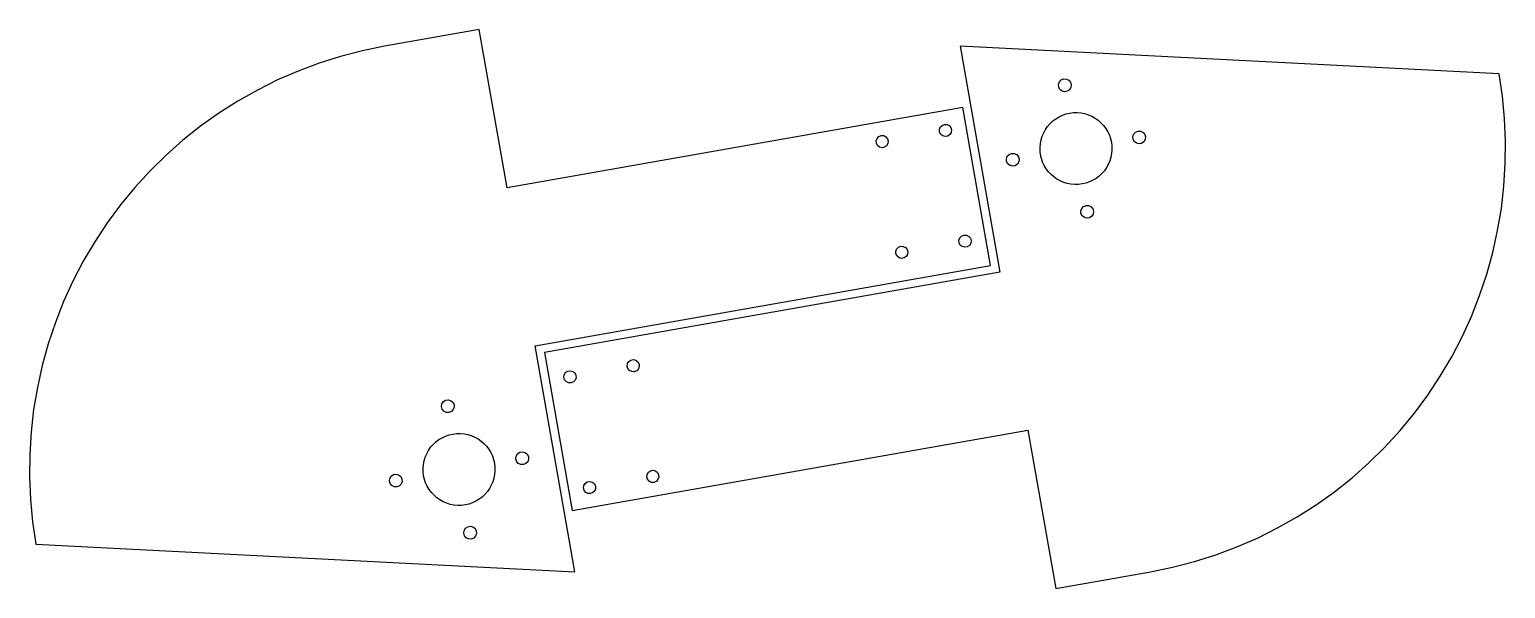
# Model space of a CAD drawing. Header units: metres. Extents: x 0.6 to 23.6, y 0.1 to 8.8.
import ezdxf

# ---------------------------------------------------------------- set-up
doc = ezdxf.new("R2010")
doc.units = ezdxf.units.M

msp = doc.modelspace()

# ---------------------------------------------------------------- linework, layer by layer
for p, q in [((7.58183, 8.83209), (6.10462, 8.57161)), ((8.01595, 6.37005), (7.58183, 8.83209)), ((6.10462, 8.57161), (5.76154, 8.50181)), ((15.0672, 8.57494), (15.6875, 5.05727)), ((23.4575, 8.14086), (15.0672, 8.57494)), ((5.08867, 8.30887), (4.76073, 8.18625)), ((5.42258, 8.41415), (5.08867, 8.30887)), ((5.76154, 8.50181), (5.42258, 8.41415)), ((4.43964, 8.04664), (4.12631, 7.89042)), ((4.76073, 8.18625), (4.43964, 8.04664)), ((16.6132, 8.01738), (16.6421, 8.0473)), ((16.6421, 8.0473), (16.6806, 8.06287)), ((16.6806, 8.06287), (16.7222, 8.06142)), ((16.7222, 8.06142), (16.7596, 8.04319)), ((16.7596, 8.04319), (16.7863, 8.01134)), ((23.5093, 7.79459), (23.4575, 8.14086)), ((4.12631, 7.89042), (3.82158, 7.71802)), ((16.599, 7.97831), (16.6132, 8.01738)), ((16.6019, 7.93682), (16.599, 7.97831)), ((16.6214, 7.90011), (16.6019, 7.93682)), ((16.6542, 7.87451), (16.6214, 7.90011)), ((16.6945, 7.86445), (16.6542, 7.87451)), ((16.7354, 7.87166), (16.6945, 7.86445)), ((16.7699, 7.89493), (16.7354, 7.87166)), ((16.792, 7.93019), (16.7699, 7.89493)), ((16.7863, 8.01134), (16.7977, 7.97135)), ((16.7977, 7.97135), (16.792, 7.93019)), ((3.82158, 7.71802), (3.52629, 7.5299)), ((15.1085, 7.62066), (8.01595, 6.37005)), ((15.5427, 5.15866), (15.1085, 7.62066)), ((23.5428, 7.4461), (23.5093, 7.79459)), ((3.52629, 7.5299), (3.24126, 7.32658)), ((14.7866, 7.3408), (14.8232, 7.35559)), ((14.8232, 7.35559), (14.8627, 7.35422)), ((14.8627, 7.35422), (14.8982, 7.3369)), ((16.4304, 7.32435), (16.4688, 7.3686)), ((16.4688, 7.3686), (16.5117, 7.40857)), ((16.5117, 7.40857), (16.5585, 7.44384)), ((16.5585, 7.44384), (16.6088, 7.47403)), ((16.6088, 7.47403), (16.6619, 7.49881)), ((16.6619, 7.49881), (16.7173, 7.51789)), ((16.7173, 7.51789), (16.7744, 7.53108)), ((16.7744, 7.53108), (16.8326, 7.53822)), ((16.8326, 7.53822), (16.8912, 7.53924)), ((16.8912, 7.53924), (16.9496, 7.53412)), ((16.9496, 7.53412), (17.0071, 7.52295)), ((17.0071, 7.52295), (17.0632, 7.50581)), ((17.0632, 7.50581), (17.1171, 7.48291)), ((17.1171, 7.48291), (17.1684, 7.45448)), ((17.1684, 7.45448), (17.2164, 7.42087)), ((17.2164, 7.42087), (17.2607, 7.3824)), ((17.2607, 7.3824), (17.3006, 7.33954)), ((23.5581, 7.09631), (23.5428, 7.4461)), ((3.24126, 7.32658), (2.96727, 7.10863)), ((13.7608, 7.10161), (13.7744, 7.13873)), ((13.7744, 7.13873), (13.8018, 7.16715)), ((13.8018, 7.16715), (13.8384, 7.18194)), ((13.8384, 7.18194), (13.8779, 7.18057)), ((13.8779, 7.18057), (13.9134, 7.16325)), ((13.9134, 7.16325), (13.9388, 7.13299)), ((13.9388, 7.13299), (13.9497, 7.09502)), ((14.7456, 7.27526), (14.7592, 7.31238)), ((14.7484, 7.23586), (14.7456, 7.27526)), ((14.767, 7.20098), (14.7484, 7.23586)), ((14.7592, 7.31238), (14.7866, 7.3408)), ((14.7981, 7.17666), (14.767, 7.20098)), ((14.8364, 7.16711), (14.7981, 7.17666)), ((14.8753, 7.17397), (14.8364, 7.16711)), ((14.9081, 7.19605), (14.8753, 7.17397)), ((14.8982, 7.3369), (14.9236, 7.30664)), ((14.929, 7.22956), (14.9081, 7.19605)), ((14.9236, 7.30664), (14.9345, 7.26867)), ((14.9345, 7.26867), (14.929, 7.22956)), ((16.3283, 7.11506), (16.3454, 7.17112)), ((16.3454, 7.17112), (16.3683, 7.22506)), ((16.3683, 7.22506), (16.3967, 7.27634)), ((16.3967, 7.27634), (16.4304, 7.32435)), ((17.3006, 7.33954), (17.3359, 7.29273)), ((17.3359, 7.29273), (17.3661, 7.24247)), ((17.3661, 7.24247), (17.3909, 7.18936)), ((17.3909, 7.18936), (17.4099, 7.13394)), ((17.4099, 7.13394), (17.4231, 7.07683)), ((17.7574, 7.16715), (17.7716, 7.20622)), ((17.7603, 7.12567), (17.7574, 7.16715)), ((17.7798, 7.08897), (17.7603, 7.12567)), ((17.7716, 7.20622), (17.8005, 7.23614)), ((17.8005, 7.23614), (17.8391, 7.25171)), ((17.8391, 7.25171), (17.8806, 7.25026)), ((17.8806, 7.25026), (17.918, 7.23203)), ((17.918, 7.23203), (17.9447, 7.20018)), ((17.9447, 7.20018), (17.9562, 7.16021)), ((17.9562, 7.16021), (17.9504, 7.11904)), ((2.96727, 7.10863), (2.70503, 6.87663)), ((13.7636, 7.06221), (13.7608, 7.10161)), ((13.7821, 7.02734), (13.7636, 7.06221)), ((13.8133, 7.00301), (13.7821, 7.02734)), ((13.8516, 6.99346), (13.8133, 7.00301)), ((13.8905, 7.00032), (13.8516, 6.99346)), ((13.9233, 7.02241), (13.8905, 7.00032)), ((13.9442, 7.05591), (13.9233, 7.02241)), ((13.9497, 7.09502), (13.9442, 7.05591)), ((15.8309, 6.88884), (15.8695, 6.90441)), ((15.8695, 6.90441), (15.911, 6.90297)), ((15.911, 6.90297), (15.9484, 6.88474)), ((16.312, 6.99912), (16.3171, 7.05751)), ((16.313, 6.94052), (16.312, 6.99912)), ((16.3202, 6.88234), (16.313, 6.94052)), ((16.3171, 7.05751), (16.3283, 7.11506)), ((17.4262, 6.90166), (17.415, 6.84411)), ((17.4231, 7.07683), (17.4303, 7.01865)), ((17.4313, 6.96005), (17.4262, 6.90166)), ((17.4303, 7.01865), (17.4313, 6.96005)), ((17.8126, 7.06337), (17.7798, 7.08897)), ((17.853, 7.0533), (17.8126, 7.06337)), ((17.8939, 7.06052), (17.853, 7.0533)), ((17.9284, 7.08378), (17.8939, 7.06052)), ((17.9504, 7.11904), (17.9284, 7.08378)), ((23.5551, 6.74621), (23.5581, 7.09631)), ((2.70503, 6.87663), (2.45532, 6.63123)), ((15.7878, 6.81985), (15.802, 6.85893)), ((15.7907, 6.77838), (15.7878, 6.81985)), ((15.8102, 6.74167), (15.7907, 6.77838)), ((15.802, 6.85893), (15.8309, 6.88884)), ((15.843, 6.71607), (15.8102, 6.74167)), ((15.8834, 6.70601), (15.843, 6.71607)), ((15.9243, 6.71323), (15.8834, 6.70601)), ((15.9588, 6.73649), (15.9243, 6.71323)), ((15.9484, 6.88474), (15.9751, 6.85288)), ((15.9808, 6.77175), (15.9588, 6.73649)), ((15.9751, 6.85288), (15.9866, 6.81291)), ((15.9866, 6.81291), (15.9808, 6.77175)), ((16.3333, 6.82523), (16.3202, 6.88234)), ((16.3524, 6.76981), (16.3333, 6.82523)), ((16.3772, 6.7167), (16.3524, 6.76981)), ((16.4074, 6.66644), (16.3772, 6.7167)), ((16.4427, 6.61963), (16.4074, 6.66644)), ((17.3465, 6.68283), (17.3129, 6.63482)), ((17.375, 6.73411), (17.3465, 6.68283)), ((17.3979, 6.78805), (17.375, 6.73411)), ((17.415, 6.84411), (17.3979, 6.78805)), ((23.5337, 6.39675), (23.5551, 6.74621)), ((2.45532, 6.63123), (2.21878, 6.3731)), ((16.4826, 6.57677), (16.4427, 6.61963)), ((16.5269, 6.5383), (16.4826, 6.57677)), ((16.5749, 6.50469), (16.5269, 6.5383)), ((16.6262, 6.47626), (16.5749, 6.50469)), ((16.6801, 6.45336), (16.6262, 6.47626)), ((16.7362, 6.43622), (16.6801, 6.45336)), ((16.7937, 6.42505), (16.7362, 6.43622)), ((17.026, 6.44128), (16.9689, 6.4281)), ((17.0814, 6.46036), (17.026, 6.44128)), ((17.1345, 6.48515), (17.0814, 6.46036)), ((17.1848, 6.51533), (17.1345, 6.48515)), ((17.2316, 6.5506), (17.1848, 6.51533)), ((17.2745, 6.59058), (17.2316, 6.5506)), ((17.3129, 6.63482), (17.2745, 6.59058)), ((2.21878, 6.3731), (1.99607, 6.10294)), ((16.8521, 6.41993), (16.7937, 6.42505)), ((16.9107, 6.42095), (16.8521, 6.41993)), ((16.9689, 6.4281), (16.9107, 6.42095)), ((23.4941, 6.04889), (23.5337, 6.39675)), ((1.99607, 6.10294), (1.78781, 5.8215)), ((16.9463, 6.00871), (16.9605, 6.04778)), ((16.9492, 5.96722), (16.9463, 6.00871)), ((16.9605, 6.04778), (16.9894, 6.0777)), ((16.9894, 6.0777), (17.0279, 6.09326)), ((17.0279, 6.09326), (17.0695, 6.09182)), ((17.0695, 6.09182), (17.1069, 6.07359)), ((17.1069, 6.07359), (17.1336, 6.04174)), ((17.1336, 6.04174), (17.145, 6.00175)), ((17.145, 6.00175), (17.1393, 5.96059)), ((23.4363, 5.70357), (23.4941, 6.04889)), ((1.78781, 5.8215), (1.59458, 5.52955)), ((16.9687, 5.93051), (16.9492, 5.96722)), ((17.0015, 5.90491), (16.9687, 5.93051)), ((17.0418, 5.89485), (17.0015, 5.90491)), ((17.0827, 5.90206), (17.0418, 5.89485)), ((17.1172, 5.92533), (17.0827, 5.90206)), ((17.1393, 5.96059), (17.1172, 5.92533)), ((1.59458, 5.52955), (1.41688, 5.22787)), ((15.0495, 5.55186), (15.063, 5.58898)), ((15.0523, 5.51246), (15.0495, 5.55186)), ((15.063, 5.58898), (15.0905, 5.6174)), ((15.0905, 5.6174), (15.1271, 5.63219)), ((15.1271, 5.63219), (15.1666, 5.63082)), ((15.1666, 5.63082), (15.2021, 5.6135)), ((15.2021, 5.6135), (15.2275, 5.58324)), ((15.2275, 5.58324), (15.2384, 5.54527)), ((15.2384, 5.54527), (15.2329, 5.50616)), ((23.3605, 5.36175), (23.4363, 5.70357)), ((14.0647, 5.37821), (14.0782, 5.41533)), ((14.0675, 5.33881), (14.0647, 5.37821)), ((14.086, 5.30394), (14.0675, 5.33881)), ((14.0782, 5.41533), (14.1057, 5.44375)), ((14.1172, 5.27962), (14.086, 5.30394)), ((14.1057, 5.44375), (14.1423, 5.45854)), ((14.1423, 5.45854), (14.1818, 5.45717)), ((14.1818, 5.45717), (14.2173, 5.43985)), ((14.2271, 5.29901), (14.1944, 5.27692)), ((14.2173, 5.43985), (14.2427, 5.40959)), ((14.2481, 5.33251), (14.2271, 5.29901)), ((14.2427, 5.40959), (14.2536, 5.37163)), ((14.2536, 5.37163), (14.2481, 5.33251)), ((15.0708, 5.47759), (15.0523, 5.51246)), ((15.102, 5.45326), (15.0708, 5.47759)), ((15.1403, 5.44371), (15.102, 5.45326)), ((15.1792, 5.45057), (15.1403, 5.44371)), ((15.2119, 5.47266), (15.1792, 5.45057)), ((15.2329, 5.50616), (15.2119, 5.47266)), ((23.2669, 5.02437), (23.3605, 5.36175)), ((1.41688, 5.22787), (1.25522, 4.91731)), ((8.45007, 3.90805), (15.5427, 5.15866)), ((15.6875, 5.05727), (8.59489, 3.80667)), ((14.1555, 5.27006), (14.1172, 5.27962)), ((14.1944, 5.27692), (14.1555, 5.27006)), ((1.25522, 4.91731), (1.11003, 4.59873)), ((23.1558, 4.69234), (23.2669, 5.02437)), ((1.11003, 4.59873), (0.981708, 4.27297)), ((23.0275, 4.36658), (23.1558, 4.69234)), ((22.8823, 4.048), (23.0275, 4.36658)), ((0.981708, 4.27297), (0.870608, 3.94094)), ((0.870608, 3.94094), (0.777046, 3.60356)), ((9.07034, 0.390353), (8.45007, 3.90805)), ((22.7207, 3.73744), (22.8823, 4.048)), ((8.59489, 3.80667), (9.02901, 1.34467)), ((9.91041, 3.66632), (9.94316, 3.68841)), ((9.94316, 3.68841), (9.98207, 3.69527)), ((9.98207, 3.69527), (10.0204, 3.68571)), ((10.0204, 3.68571), (10.0515, 3.66139)), ((22.543, 3.43577), (22.7207, 3.73744)), ((0.777046, 3.60356), (0.701264, 3.26174)), ((8.89918, 3.42006), (8.90468, 3.45917)), ((8.90468, 3.45917), (8.9256, 3.49267)), ((8.9256, 3.49267), (8.95835, 3.51476)), ((8.95835, 3.51476), (8.99726, 3.52162)), ((8.99726, 3.52162), (9.03559, 3.51207)), ((9.03559, 3.51207), (9.06671, 3.48774)), ((9.06671, 3.48774), (9.08526, 3.45287)), ((9.08526, 3.45287), (9.08802, 3.41347)), ((9.88399, 3.5937), (9.88948, 3.63282)), ((9.89486, 3.55574), (9.88399, 3.5937)), ((9.88948, 3.63282), (9.91041, 3.66632)), ((9.92026, 3.52548), (9.89486, 3.55574)), ((9.95576, 3.50816), (9.92026, 3.52548)), ((9.99525, 3.50679), (9.95576, 3.50816)), ((10.0319, 3.52158), (9.99525, 3.50679)), ((10.0593, 3.55), (10.0319, 3.52158)), ((10.0515, 3.66139), (10.0701, 3.62652)), ((10.0728, 3.58712), (10.0593, 3.55)), ((10.0701, 3.62652), (10.0728, 3.58712)), ((0.701264, 3.26174), (0.643482, 2.91643)), ((8.91006, 3.38209), (8.89918, 3.42006)), ((8.93546, 3.35183), (8.91006, 3.38209)), ((8.97096, 3.33451), (8.93546, 3.35183)), ((9.01044, 3.33314), (8.97096, 3.33451)), ((9.04707, 3.34793), (9.01044, 3.33314)), ((9.0745, 3.37635), (9.04707, 3.34793)), ((9.08802, 3.41347), (9.0745, 3.37635)), ((22.3497, 3.14381), (22.543, 3.43577)), ((6.9925, 2.96354), (6.99829, 3.00471)), ((6.99829, 3.00471), (7.02031, 3.03997)), ((7.02031, 3.03997), (7.05479, 3.06323)), ((7.05479, 3.06323), (7.09573, 3.07045)), ((7.09573, 3.07045), (7.13608, 3.06038)), ((7.13608, 3.06038), (7.16884, 3.03478)), ((7.16884, 3.03478), (7.18836, 2.99808)), ((7.18836, 2.99808), (7.19126, 2.95659)), ((22.1415, 2.86237), (22.3497, 3.14381)), ((0.643482, 2.91643), (0.603844, 2.56856)), ((7.00396, 2.92356), (6.9925, 2.96354)), ((7.03068, 2.89171), (7.00396, 2.92356)), ((7.06806, 2.87348), (7.03068, 2.89171)), ((7.10961, 2.87203), (7.06806, 2.87348)), ((7.14816, 2.8876), (7.10961, 2.87203)), ((7.17705, 2.91751), (7.14816, 2.8876)), ((7.19126, 2.95659), (7.17705, 2.91751)), ((21.9188, 2.59221), (22.1415, 2.86237)), ((0.603844, 2.56856), (0.582479, 2.21909)), ((7.11154, 2.52402), (7.16865, 2.5372)), ((7.16865, 2.5372), (7.22683, 2.54435)), ((7.22683, 2.54435), (7.28543, 2.54537)), ((7.28543, 2.54537), (7.34382, 2.54025)), ((7.34382, 2.54025), (7.40136, 2.52907)), ((7.40136, 2.52907), (7.45742, 2.51194)), ((9.02901, 1.34467), (16.1216, 2.59526)), ((16.1216, 2.59526), (16.5557, 0.133227)), ((21.6822, 2.33408), (21.9188, 2.59221)), ((6.79099, 2.28246), (6.82461, 2.33047)), ((6.82461, 2.33047), (6.86307, 2.37472)), ((6.86307, 2.37472), (6.90593, 2.41469)), ((6.90593, 2.41469), (6.95275, 2.44997)), ((6.95275, 2.44997), (7.003, 2.48015)), ((7.003, 2.48015), (7.05612, 2.50493)), ((7.05612, 2.50493), (7.11154, 2.52402)), ((7.45742, 2.51194), (7.51137, 2.48903)), ((7.51137, 2.48903), (7.56265, 2.46061)), ((7.56265, 2.46061), (7.61065, 2.42699)), ((7.61065, 2.42699), (7.6549, 2.38853)), ((7.6549, 2.38853), (7.69487, 2.34567)), ((7.69487, 2.34567), (7.73015, 2.29885)), ((7.73015, 2.29885), (7.76033, 2.2486)), ((21.4325, 2.08869), (21.6822, 2.33408)), ((0.582479, 2.21909), (0.579415, 1.86899)), ((6.71136, 2.06364), (6.72253, 2.12118)), ((6.72253, 2.12118), (6.73967, 2.17724)), ((6.73967, 2.17724), (6.76257, 2.23119)), ((6.76257, 2.23119), (6.79099, 2.28246)), ((7.76033, 2.2486), (7.78511, 2.19548)), ((7.78511, 2.19548), (7.8042, 2.14007)), ((7.8042, 2.14007), (7.81738, 2.08295)), ((7.81738, 2.08295), (7.82453, 2.02478)), ((8.15094, 2.15238), (8.15673, 2.19355)), ((8.1624, 2.11241), (8.15094, 2.15238)), ((8.15673, 2.19355), (8.17875, 2.22881)), ((8.18912, 2.08056), (8.1624, 2.11241)), ((8.17875, 2.22881), (8.21323, 2.25207)), ((8.2265, 2.06233), (8.18912, 2.08056)), ((8.21323, 2.25207), (8.25418, 2.25929)), ((8.25418, 2.25929), (8.29454, 2.24922)), ((8.30661, 2.07645), (8.26806, 2.06089)), ((8.29454, 2.24922), (8.3273, 2.22362)), ((8.3355, 2.10637), (8.30661, 2.07645)), ((8.3273, 2.22362), (8.34682, 2.18692)), ((8.34971, 2.14544), (8.3355, 2.10637)), ((8.34682, 2.18692), (8.34971, 2.14544)), ((21.1703, 1.85669), (21.4325, 2.08869)), ((0.579415, 1.86899), (0.594686, 1.5192)), ((6.18134, 1.80509), (6.18713, 1.84625)), ((6.18713, 1.84625), (6.20915, 1.88151)), ((6.20915, 1.88151), (6.24363, 1.90478)), ((6.24363, 1.90478), (6.28458, 1.912)), ((6.28458, 1.912), (6.32494, 1.90193)), ((6.32494, 1.90193), (6.3577, 1.87633)), ((6.3577, 1.87633), (6.37721, 1.83963)), ((6.37721, 1.83963), (6.38011, 1.79815)), ((6.70624, 2.00525), (6.71136, 2.06364)), ((6.70726, 1.94665), (6.70624, 2.00525)), ((6.7144, 1.88847), (6.70726, 1.94665)), ((6.72759, 1.83136), (6.7144, 1.88847)), ((7.80925, 1.85024), (7.79212, 1.79418)), ((7.82043, 1.90779), (7.80925, 1.85024)), ((7.82555, 1.96617), (7.82043, 1.90779)), ((7.82453, 2.02478), (7.82555, 1.96617)), ((8.26806, 2.06089), (8.2265, 2.06233)), ((10.1879, 1.87031), (10.1934, 1.90942)), ((10.1987, 1.83234), (10.1879, 1.87031)), ((10.1934, 1.90942), (10.2143, 1.94291)), ((10.2143, 1.94291), (10.247, 1.965)), ((10.247, 1.965), (10.286, 1.97186)), ((10.286, 1.97186), (10.3243, 1.9623)), ((10.3243, 1.9623), (10.3554, 1.93798)), ((10.3554, 1.93798), (10.3739, 1.9031)), ((10.3767, 1.86371), (10.3632, 1.82659)), ((10.3739, 1.9031), (10.3767, 1.86371)), ((20.8963, 1.63873), (21.1703, 1.85669)), ((6.1928, 1.76512), (6.18134, 1.80509)), ((6.21952, 1.73327), (6.1928, 1.76512)), ((6.2569, 1.71504), (6.21952, 1.73327)), ((6.29845, 1.71359), (6.2569, 1.71504)), ((6.33701, 1.72916), (6.29845, 1.71359)), ((6.3659, 1.75908), (6.33701, 1.72916)), ((6.38011, 1.79815), (6.3659, 1.75908)), ((6.74667, 1.77594), (6.72759, 1.83136)), ((6.77145, 1.72282), (6.74667, 1.77594)), ((6.80163, 1.67257), (6.77145, 1.72282)), ((6.83691, 1.62575), (6.80163, 1.67257)), ((6.87688, 1.58289), (6.83691, 1.62575)), ((7.70717, 1.64095), (7.66871, 1.5967)), ((7.74079, 1.68896), (7.70717, 1.64095)), ((7.76921, 1.74024), (7.74079, 1.68896)), ((7.79212, 1.79418), (7.76921, 1.74024)), ((9.20306, 1.69666), (9.20856, 1.73577)), ((9.21394, 1.65869), (9.20306, 1.69666)), ((9.20856, 1.73577), (9.22949, 1.76928)), ((9.23934, 1.62843), (9.21394, 1.65869)), ((9.22949, 1.76928), (9.26224, 1.79136)), ((9.27484, 1.61111), (9.23934, 1.62843)), ((9.26224, 1.79136), (9.30114, 1.79822)), ((9.31433, 1.60974), (9.27484, 1.61111)), ((9.30114, 1.79822), (9.33947, 1.78867)), ((9.35095, 1.62453), (9.31433, 1.60974)), ((9.33947, 1.78867), (9.37059, 1.76435)), ((9.37838, 1.65295), (9.35095, 1.62453)), ((9.37059, 1.76435), (9.38914, 1.72947)), ((9.3919, 1.69007), (9.37838, 1.65295)), ((9.38914, 1.72947), (9.3919, 1.69007)), ((10.2241, 1.80207), (10.1987, 1.83234)), ((10.2596, 1.78475), (10.2241, 1.80207)), ((10.2991, 1.78337), (10.2596, 1.78475)), ((10.3358, 1.79817), (10.2991, 1.78337)), ((10.3632, 1.82659), (10.3358, 1.79817)), ((20.6112, 1.43542), (20.8963, 1.63873)), ((0.594686, 1.5192), (0.628246, 1.17071)), ((6.92113, 1.54443), (6.87688, 1.58289)), ((6.96914, 1.51081), (6.92113, 1.54443)), ((7.02042, 1.48239), (6.96914, 1.51081)), ((7.07436, 1.45949), (7.02042, 1.48239)), ((7.13042, 1.44235), (7.07436, 1.45949)), ((7.18797, 1.43118), (7.13042, 1.44235)), ((7.24635, 1.42606), (7.18797, 1.43118)), ((7.30496, 1.42708), (7.24635, 1.42606)), ((7.36313, 1.43422), (7.30496, 1.42708)), ((7.42025, 1.44741), (7.36313, 1.43422)), ((7.47567, 1.46649), (7.42025, 1.44741)), ((7.52878, 1.49127), (7.47567, 1.46649)), ((7.57903, 1.52145), (7.52878, 1.49127)), ((7.62585, 1.55673), (7.57903, 1.52145)), ((7.66871, 1.5967), (7.62585, 1.55673)), ((20.3159, 1.2473), (20.6112, 1.43542)), ((0.628246, 1.17071), (0.67999, 0.824439)), ((20.0112, 1.07489), (20.3159, 1.2473)), ((7.33979, 0.993944), (7.34558, 1.03511)), ((7.35126, 0.953962), (7.33979, 0.993944)), ((7.34558, 1.03511), (7.36761, 1.07037)), ((7.37798, 0.922107), (7.35126, 0.953962)), ((7.36761, 1.07037), (7.40209, 1.09363)), ((7.41536, 0.903876), (7.37798, 0.922107)), ((7.40209, 1.09363), (7.44302, 1.10085)), ((7.44302, 1.10085), (7.48338, 1.09078)), ((7.48338, 1.09078), (7.51614, 1.06518)), ((7.52434, 0.947914), (7.49545, 0.917999)), ((7.51614, 1.06518), (7.53565, 1.02848)), ((7.53855, 0.986987), (7.52434, 0.947914)), ((7.53565, 1.02848), (7.53855, 0.986987)), ((19.6979, 0.918671), (20.0112, 1.07489)), ((0.67999, 0.824439), (9.07034, 0.390353)), ((7.4569, 0.902432), (7.41536, 0.903876)), ((7.49545, 0.917999), (7.4569, 0.902432)), ((19.0489, 0.656445), (19.3768, 0.779067)), ((19.3768, 0.779067), (19.6979, 0.918671)), ((18.0329, 0.393699), (18.376, 0.463505)), ((18.376, 0.463505), (18.715, 0.551162)), ((18.715, 0.551162), (19.0489, 0.656445)), ((16.5557, 0.133227), (18.0329, 0.393699))]:
    msp.add_line(p, q)

doc.saveas('drawing.dxf')
